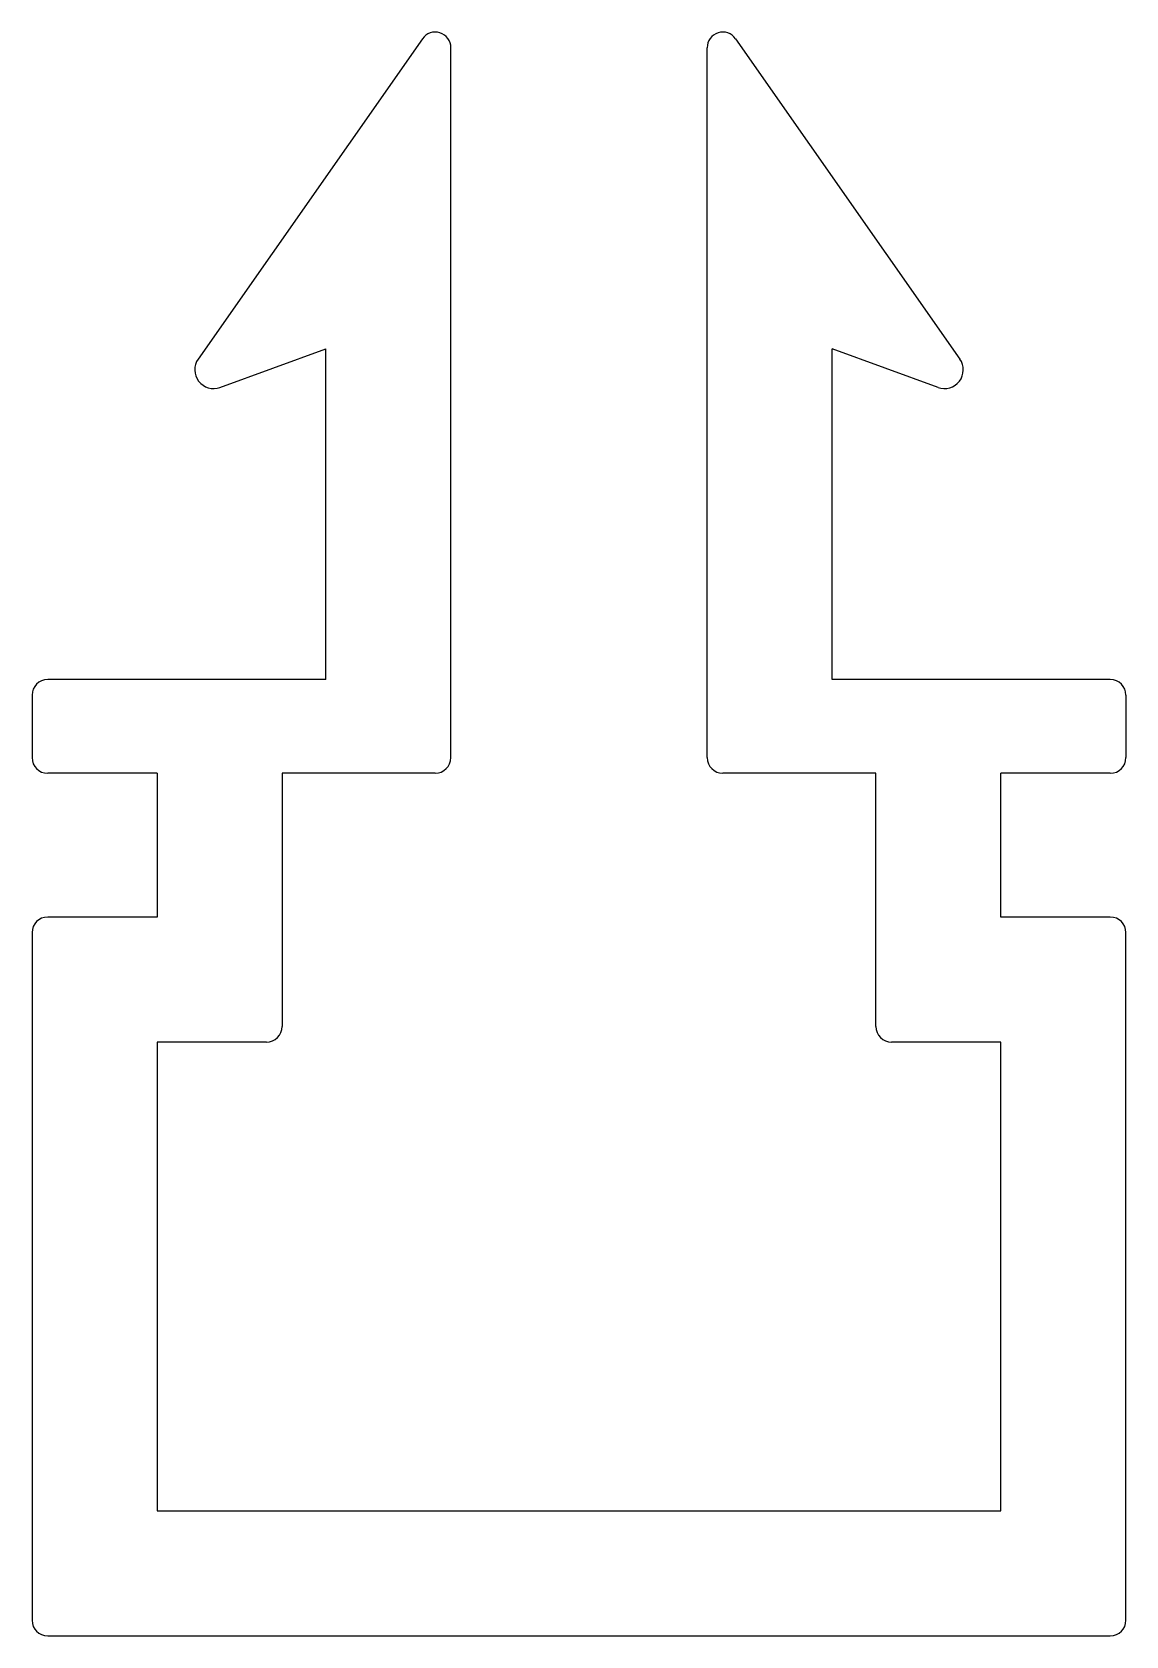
# Model space of a CAD drawing. Extents: x 2604.6 to 2622.1, y 1594.6 to 1620.3.
import ezdxf

# ---------------------------------------------------------------- set-up
doc = ezdxf.new("R2010")
doc.units = 0
doc.layers.get('0').update_dxf_attribs({"linetype": 'CONTINUOUS'})

msp = doc.modelspace()

# ---------------------------------------------------------------- linework, layer by layer
at = {"linetype": 'CONTINUOUS'}
for p, q in [((2610.865, 1620.189), (2607.277, 1615.065)), ((2611.32, 1608.689), (2611.32, 1620.046)), ((2615.42, 1608.689), (2615.42, 1620.046)), ((2615.875, 1620.189), (2619.463, 1615.065)), ((2607.625, 1614.611), (2609.32, 1615.227)), ((2609.32, 1609.939), (2609.32, 1615.227)), ((2619.114, 1614.611), (2617.42, 1615.227)), ((2617.42, 1609.939), (2617.42, 1615.227)), ((2609.32, 1609.939), (2604.87, 1609.939)), ((2621.87, 1609.939), (2617.42, 1609.939)), ((2604.62, 1609.689), (2604.62, 1608.689)), ((2622.12, 1609.689), (2622.12, 1608.689)), ((2606.62, 1608.439), (2604.87, 1608.439)), ((2606.62, 1608.439), (2606.62, 1606.139)), ((2608.62, 1608.439), (2608.62, 1604.389)), ((2611.07, 1608.439), (2608.62, 1608.439)), ((2618.12, 1608.439), (2615.67, 1608.439)), ((2618.12, 1604.389), (2618.12, 1608.439)), ((2620.12, 1606.139), (2620.12, 1608.439)), ((2621.87, 1608.439), (2620.12, 1608.439)), ((2606.62, 1606.139), (2604.87, 1606.139)), ((2621.87, 1606.139), (2620.12, 1606.139)), ((2604.62, 1605.889), (2604.62, 1594.889)), ((2622.12, 1594.889), (2622.12, 1605.889)), ((2606.62, 1604.139), (2606.62, 1596.639)), ((2608.37, 1604.139), (2606.62, 1604.139)), ((2620.12, 1604.139), (2618.37, 1604.139)), ((2620.12, 1596.639), (2620.12, 1604.139)), ((2606.62, 1596.639), (2620.12, 1596.639)), ((2604.87, 1594.639), (2621.87, 1594.639))]:
    msp.add_line(p, q, dxfattribs=at)
for centre, radius, start, end in [((2611.07, 1620.046), 0.25, 0, 145), ((2615.67, 1620.046), 0.25, 35, 180), ((2607.523, 1614.893), 0.3, 145, 290), ((2619.217, 1614.893), 0.3, 250, 35), ((2604.87, 1609.689), 0.25, 90, 180), ((2621.87, 1609.689), 0.25, 0, 90), ((2604.87, 1608.689), 0.25, 180, 270), ((2611.07, 1608.689), 0.25, 270, 360), ((2615.67, 1608.689), 0.25, 180, 270), ((2621.87, 1608.689), 0.25, 270, 360), ((2604.87, 1605.889), 0.25, 90, 180), ((2621.87, 1605.889), 0.25, 0, 90), ((2608.37, 1604.389), 0.25, 270, 0), ((2618.37, 1604.389), 0.25, 180, 270), ((2604.87, 1594.889), 0.25, 180, 270), ((2621.87, 1594.889), 0.25, 270, 360)]:
    msp.add_arc(centre, radius, start, end, dxfattribs=at)

doc.saveas('drawing.dxf')
